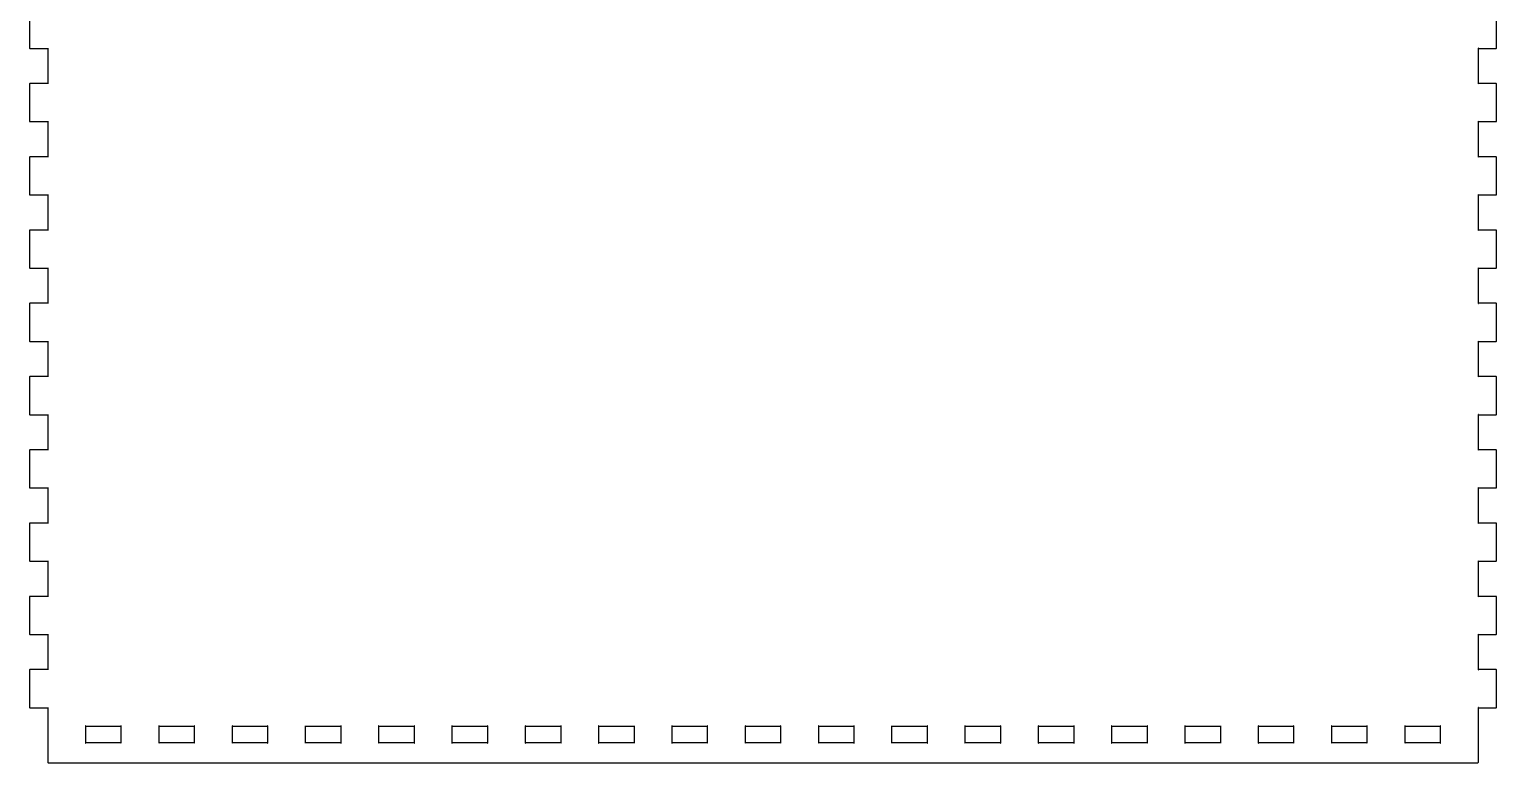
# Model space of a CAD drawing. Extents: x -201 to 201, y -296 to 307.
# Drawn here: x 0.6 to 200.8, y -295.8 to -195.7 of the extents above; entities that cross this region are included whole.
import ezdxf

# ---------------------------------------------------------------- set-up
doc = ezdxf.new("R2010")
doc.units = 0
doc.header["$MEASUREMENT"] = 0
doc.layers.add('MODELSKETCH_VISIBLE', color=7, linetype='CONTINUOUS')

msp = doc.modelspace()

# ---------------------------------------------------------------- linework, layer by layer
at = {"layer": 'MODELSKETCH_VISIBLE'}
for p, q in [((0.6253, -193.2257), (0.6253, -198.2257)), ((200.8243, -198.2257), (200.8243, -193.2257)), ((0.6253, -198.2257), (0.6253, -198.2417)), ((0.6253, -198.2417), (0.6543, -198.2957)), ((0.6543, -198.2957), (0.7073, -198.3257)), ((0.7073, -198.3257), (0.7253, -198.3257)), ((0.7253, -198.3257), (3.1253, -198.3257)), ((3.1393, -198.2837), (3.1253, -198.3147)), ((3.1253, -198.3147), (3.1253, -198.3257)), ((3.1253, -198.3257), (3.1253, -203.1257)), ((3.1253, -198.3257), (3.1353, -198.3257)), ((3.1353, -198.3257), (3.1663, -198.3107)), ((3.1623, -198.2877), (3.1393, -198.2837)), ((3.1663, -198.3107), (3.1623, -198.2877)), ((198.2883, -198.2877), (198.2843, -198.3107)), ((198.2843, -198.3107), (198.3163, -198.3257)), ((198.3093, -198.2837), (198.2883, -198.2877)), ((198.3273, -198.3147), (198.3093, -198.2837)), ((198.3163, -198.3257), (198.3273, -198.3257)), ((198.3273, -198.3257), (198.3273, -198.3147)), ((198.3273, -203.1257), (198.3273, -198.3257)), ((198.3273, -198.3257), (200.7263, -198.3257)), ((200.7263, -198.3257), (200.7403, -198.3257)), ((200.7403, -198.3257), (200.7963, -198.2957)), ((200.7963, -198.2957), (200.8243, -198.2417)), ((200.8243, -198.2417), (200.8243, -198.2257)), ((0.6543, -203.1547), (0.6253, -203.2087)), ((0.6253, -203.2087), (0.6253, -203.2267)), ((0.6253, -203.2267), (0.6253, -208.2257)), ((0.7073, -203.1257), (0.6543, -203.1547)), ((0.7253, -203.1257), (0.7073, -203.1257)), ((3.1253, -203.1257), (0.7253, -203.1257)), ((3.1353, -203.1257), (3.1253, -203.1257)), ((3.1253, -203.1257), (3.1253, -203.1357)), ((3.1253, -203.1357), (3.1393, -203.1677)), ((3.1663, -203.1397), (3.1353, -203.1257)), ((3.1393, -203.1677), (3.1623, -203.1627)), ((3.1623, -203.1627), (3.1663, -203.1397)), ((198.3163, -203.1257), (198.2843, -203.1397)), ((198.2843, -203.1397), (198.2883, -203.1627)), ((198.2883, -203.1627), (198.3093, -203.1677)), ((198.3093, -203.1677), (198.3273, -203.1357)), ((198.3273, -203.1257), (198.3163, -203.1257)), ((200.7263, -203.1257), (198.3273, -203.1257)), ((198.3273, -203.1357), (198.3273, -203.1257)), ((200.7403, -203.1257), (200.7263, -203.1257)), ((200.7963, -203.1547), (200.7403, -203.1257)), ((200.8243, -203.2087), (200.7963, -203.1547)), ((200.8243, -203.2267), (200.8243, -203.2087)), ((200.8243, -208.2257), (200.8243, -203.2267)), ((0.6253, -208.2257), (0.6253, -208.2427)), ((0.6253, -208.2427), (0.6543, -208.2967)), ((0.6543, -208.2967), (0.7073, -208.3257)), ((0.7073, -208.3257), (0.7253, -208.3257)), ((0.7253, -208.3257), (3.1253, -208.3257)), ((3.1393, -208.2827), (3.1253, -208.3147)), ((3.1253, -208.3147), (3.1253, -208.3257)), ((3.1253, -208.3257), (3.1253, -213.1257)), ((3.1253, -208.3257), (3.1353, -208.3257)), ((3.1353, -208.3257), (3.1663, -208.3097)), ((3.1623, -208.2877), (3.1393, -208.2827)), ((3.1663, -208.3097), (3.1623, -208.2877)), ((198.2883, -208.2877), (198.2843, -208.3097)), ((198.2843, -208.3097), (198.3163, -208.3257)), ((198.3093, -208.2827), (198.2883, -208.2877)), ((198.3273, -208.3147), (198.3093, -208.2827)), ((198.3163, -208.3257), (198.3273, -208.3257)), ((198.3273, -208.3257), (198.3273, -208.3147)), ((198.3273, -213.1257), (198.3273, -208.3257)), ((198.3273, -208.3257), (200.7263, -208.3257)), ((200.7263, -208.3257), (200.7403, -208.3257)), ((200.7403, -208.3257), (200.7963, -208.2967)), ((200.7963, -208.2967), (200.8243, -208.2427)), ((200.8243, -208.2427), (200.8243, -208.2257)), ((0.6543, -213.1547), (0.6253, -213.2077)), ((0.6253, -213.2077), (0.6253, -213.2257)), ((0.6253, -213.2257), (0.6253, -218.2252)), ((0.7073, -213.1257), (0.6543, -213.1547)), ((0.7253, -213.1257), (0.7073, -213.1257)), ((3.1253, -213.1257), (0.7253, -213.1257)), ((3.1353, -213.1257), (3.1253, -213.1257)), ((3.1253, -213.1257), (3.1253, -213.1357)), ((3.1253, -213.1357), (3.1393, -213.1677)), ((3.1663, -213.1397), (3.1353, -213.1257)), ((3.1393, -213.1677), (3.1623, -213.1637)), ((3.1623, -213.1637), (3.1663, -213.1397)), ((198.3163, -213.1257), (198.2843, -213.1397)), ((198.2843, -213.1397), (198.2883, -213.1637)), ((198.2883, -213.1637), (198.3093, -213.1677)), ((198.3093, -213.1677), (198.3273, -213.1357)), ((198.3273, -213.1257), (198.3163, -213.1257)), ((200.7263, -213.1257), (198.3273, -213.1257)), ((198.3273, -213.1357), (198.3273, -213.1257)), ((200.7403, -213.1257), (200.7263, -213.1257)), ((200.7963, -213.1547), (200.7403, -213.1257)), ((200.8243, -213.2077), (200.7963, -213.1547)), ((200.8243, -213.2257), (200.8243, -213.2077)), ((200.8243, -218.2252), (200.8243, -213.2257)), ((0.6253, -218.2252), (0.6253, -218.2415)), ((0.6253, -218.2415), (0.6543, -218.2954)), ((0.6543, -218.2954), (0.7073, -218.3258)), ((0.7073, -218.3258), (0.7253, -218.3258)), ((0.7253, -218.3258), (3.1253, -218.3258)), ((3.1393, -218.2831), (3.1253, -218.3145)), ((3.1253, -218.3145), (3.1253, -218.3258)), ((3.1253, -218.3258), (3.1253, -223.1253)), ((3.1253, -218.3258), (3.1353, -218.3258)), ((3.1353, -218.3258), (3.1663, -218.3106)), ((3.1623, -218.287), (3.1393, -218.2831)), ((3.1663, -218.3106), (3.1623, -218.287)), ((198.2883, -218.287), (198.2843, -218.3106)), ((198.2843, -218.3106), (198.3163, -218.3258)), ((198.3093, -218.2831), (198.2883, -218.287)), ((198.3273, -218.3145), (198.3093, -218.2831)), ((198.3163, -218.3258), (198.3273, -218.3258)), ((198.3273, -218.3258), (198.3273, -218.3145)), ((198.3273, -223.1253), (198.3273, -218.3258)), ((198.3273, -218.3258), (200.7263, -218.3258)), ((200.7263, -218.3258), (200.7403, -218.3258)), ((200.7403, -218.3258), (200.7963, -218.2954)), ((200.7963, -218.2954), (200.8243, -218.2415)), ((200.8243, -218.2415), (200.8243, -218.2252)), ((0.6543, -223.1542), (0.6253, -223.2082)), ((0.6253, -223.2082), (0.6253, -223.2259)), ((0.6253, -223.2259), (0.6253, -228.2254)), ((0.7073, -223.1253), (0.6543, -223.1542)), ((0.7253, -223.1253), (0.7073, -223.1253)), ((3.1253, -223.1253), (0.7253, -223.1253)), ((3.1353, -223.1253), (3.1253, -223.1253)), ((3.1253, -223.1253), (3.1253, -223.1352)), ((3.1253, -223.1352), (3.1393, -223.1666)), ((3.1663, -223.1391), (3.1353, -223.1253)), ((3.1393, -223.1666), (3.1623, -223.1627)), ((3.1623, -223.1627), (3.1663, -223.1391)), ((198.3163, -223.1253), (198.2843, -223.1391)), ((198.2843, -223.1391), (198.2883, -223.1627)), ((198.2883, -223.1627), (198.3093, -223.1666)), ((198.3093, -223.1666), (198.3273, -223.1352)), ((198.3273, -223.1253), (198.3163, -223.1253)), ((200.7263, -223.1253), (198.3273, -223.1253)), ((198.3273, -223.1352), (198.3273, -223.1253)), ((200.7403, -223.1253), (200.7263, -223.1253)), ((200.7963, -223.1542), (200.7403, -223.1253)), ((200.8243, -223.2082), (200.7963, -223.1542)), ((200.8243, -223.2259), (200.8243, -223.2082)), ((200.8243, -228.2254), (200.8243, -223.2259)), ((0.6253, -228.2254), (0.6253, -228.242)), ((200.8243, -228.242), (200.8243, -228.2254)), ((0.6253, -228.242), (0.6543, -228.2956)), ((0.6543, -228.2956), (0.7073, -228.326)), ((0.7073, -228.326), (0.7253, -228.326)), ((0.7253, -228.326), (3.1253, -228.326)), ((3.1393, -228.2833), (3.1253, -228.315)), ((3.1253, -228.315), (3.1253, -228.326)), ((3.1253, -228.326), (3.1253, -233.1259)), ((3.1253, -228.326), (3.1353, -228.326)), ((3.1353, -228.326), (3.1663, -228.3108)), ((3.1623, -228.2875), (3.1393, -228.2833)), ((3.1663, -228.3108), (3.1623, -228.2875)), ((198.2883, -228.2875), (198.2843, -228.3108)), ((198.2843, -228.3108), (198.3163, -228.326)), ((198.3093, -228.2833), (198.2883, -228.2875)), ((198.3273, -228.315), (198.3093, -228.2833)), ((198.3163, -228.326), (198.3273, -228.326)), ((198.3273, -228.326), (198.3273, -228.315)), ((198.3273, -233.1259), (198.3273, -228.326)), ((198.3273, -228.326), (200.7263, -228.326)), ((200.7263, -228.326), (200.7403, -228.326)), ((200.7403, -228.326), (200.7963, -228.2956)), ((200.7963, -228.2956), (200.8243, -228.242)), ((0.6543, -233.1548), (0.6253, -233.207)), ((0.6253, -233.207), (0.6253, -233.225)), ((0.6253, -233.225), (0.6253, -238.226)), ((0.7073, -233.1259), (0.6543, -233.1548)), ((0.7253, -233.1259), (0.7073, -233.1259)), ((3.1253, -233.1259), (0.7253, -233.1259)), ((3.1353, -233.1259), (3.1253, -233.1259)), ((3.1253, -233.1259), (3.1253, -233.1354)), ((3.1253, -233.1354), (3.1393, -233.1671)), ((3.1663, -233.1396), (3.1353, -233.1259)), ((3.1393, -233.1671), (3.1623, -233.1629)), ((3.1623, -233.1629), (3.1663, -233.1396)), ((198.3163, -233.1259), (198.2843, -233.1396)), ((198.2843, -233.1396), (198.2883, -233.1629)), ((198.2883, -233.1629), (198.3093, -233.1671)), ((198.3093, -233.1671), (198.3273, -233.1354)), ((198.3273, -233.1259), (198.3163, -233.1259)), ((200.7263, -233.1259), (198.3273, -233.1259)), ((198.3273, -233.1354), (198.3273, -233.1259)), ((200.7403, -233.1259), (200.7263, -233.1259)), ((200.7963, -233.1548), (200.7403, -233.1259)), ((200.8243, -233.207), (200.7963, -233.1548)), ((200.8243, -233.225), (200.8243, -233.207)), ((200.8243, -238.226), (200.8243, -233.225)), ((0.6253, -238.226), (0.6253, -238.2425)), ((200.8243, -238.2425), (200.8243, -238.226)), ((0.6253, -238.2425), (0.6543, -238.2962)), ((0.6543, -238.2962), (0.7073, -238.3251)), ((0.7073, -238.3251), (0.7253, -238.3251)), ((0.7253, -238.3251), (3.1253, -238.3251)), ((3.1393, -238.2824), (3.1253, -238.3142)), ((3.1253, -238.3142), (3.1253, -238.3251)), ((3.1253, -238.3251), (3.1253, -243.126)), ((3.1253, -238.3251), (3.1353, -238.3251)), ((3.1353, -238.3251), (3.1663, -238.3099)), ((3.1623, -238.2881), (3.1393, -238.2824)), ((3.1663, -238.3099), (3.1623, -238.2881)), ((198.2883, -238.2881), (198.2843, -238.3099)), ((198.2843, -238.3099), (198.3163, -238.3251)), ((198.3093, -238.2824), (198.2883, -238.2881)), ((198.3273, -238.3142), (198.3093, -238.2824)), ((198.3163, -238.3251), (198.3273, -238.3251)), ((198.3273, -238.3251), (198.3273, -238.3142)), ((198.3273, -243.126), (198.3273, -238.3251)), ((198.3273, -238.3251), (200.7263, -238.3251)), ((200.7263, -238.3251), (200.7403, -238.3251)), ((200.7403, -238.3251), (200.7963, -238.2962)), ((200.7963, -238.2962), (200.8243, -238.2425)), ((0.6543, -243.1553), (0.6253, -243.2075)), ((0.6253, -243.2075), (0.6253, -243.2255)), ((0.6253, -243.2255), (0.6253, -248.2265)), ((0.7073, -243.126), (0.6543, -243.1553)), ((0.7253, -243.126), (0.7073, -243.126)), ((3.1253, -243.126), (0.7253, -243.126)), ((3.1353, -243.126), (3.1253, -243.126)), ((3.1253, -243.126), (3.1253, -243.1359)), ((3.1253, -243.1359), (3.1393, -243.1677)), ((3.1663, -243.1402), (3.1353, -243.126)), ((3.1393, -243.1677), (3.1623, -243.1634)), ((3.1623, -243.1634), (3.1663, -243.1402)), ((198.3163, -243.126), (198.2843, -243.1402)), ((198.2843, -243.1402), (198.2883, -243.1634)), ((198.2883, -243.1634), (198.3093, -243.1677)), ((198.3093, -243.1677), (198.3273, -243.1359)), ((198.3273, -243.126), (198.3163, -243.126)), ((200.7263, -243.126), (198.3273, -243.126)), ((198.3273, -243.1359), (198.3273, -243.126)), ((200.7403, -243.126), (200.7263, -243.126)), ((200.7963, -243.1553), (200.7403, -243.126)), ((200.8243, -243.2075), (200.7963, -243.1553)), ((200.8243, -243.2255), (200.8243, -243.2075)), ((200.8243, -248.2265), (200.8243, -243.2255)), ((0.6253, -248.2265), (0.6253, -248.2427)), ((0.6253, -248.2427), (0.6543, -248.2967)), ((200.7963, -248.2967), (200.8243, -248.2427)), ((200.8243, -248.2427), (200.8243, -248.2265)), ((0.6543, -248.2967), (0.7073, -248.3256)), ((0.7073, -248.3256), (0.7253, -248.3256)), ((0.7253, -248.3256), (3.1253, -248.3256)), ((3.1393, -248.2829), (3.1253, -248.3147)), ((3.1253, -248.3147), (3.1253, -248.3256)), ((3.1253, -248.3256), (3.1253, -253.1252)), ((3.1253, -248.3256), (3.1353, -248.3256)), ((3.1353, -248.3256), (3.1663, -248.3105)), ((3.1623, -248.2882), (3.1393, -248.2829)), ((3.1663, -248.3105), (3.1623, -248.2882)), ((198.2883, -248.2882), (198.2843, -248.3105)), ((198.2843, -248.3105), (198.3163, -248.3256)), ((198.3093, -248.2829), (198.2883, -248.2882)), ((198.3273, -248.3147), (198.3093, -248.2829)), ((198.3163, -248.3256), (198.3273, -248.3256)), ((198.3273, -248.3256), (198.3273, -248.3147)), ((198.3273, -253.1252), (198.3273, -248.3256)), ((198.3273, -248.3256), (200.7263, -248.3256)), ((200.7263, -248.3256), (200.7403, -248.3256)), ((200.7403, -248.3256), (200.7963, -248.2967)), ((0.6543, -253.1541), (0.6253, -253.2081)), ((0.6253, -253.2081), (0.6253, -253.2257)), ((0.6253, -253.2257), (0.6253, -258.2253)), ((0.7073, -253.1252), (0.6543, -253.1541)), ((0.7253, -253.1252), (0.7073, -253.1252)), ((3.1253, -253.1252), (0.7253, -253.1252)), ((3.1353, -253.1252), (3.1253, -253.1252)), ((3.1253, -253.1252), (3.1253, -253.1351)), ((3.1253, -253.1351), (3.1393, -253.1665)), ((3.1663, -253.1389), (3.1353, -253.1252)), ((3.1393, -253.1665), (3.1623, -253.1626)), ((3.1623, -253.1626), (3.1663, -253.1389)), ((198.3163, -253.1252), (198.2843, -253.1389)), ((198.2843, -253.1389), (198.2883, -253.1626)), ((198.2883, -253.1626), (198.3093, -253.1665)), ((198.3093, -253.1665), (198.3273, -253.1351)), ((198.3273, -253.1252), (198.3163, -253.1252)), ((200.7263, -253.1252), (198.3273, -253.1252)), ((198.3273, -253.1351), (198.3273, -253.1252)), ((200.7403, -253.1252), (200.7263, -253.1252)), ((200.7963, -253.1541), (200.7403, -253.1252)), ((200.8243, -253.2081), (200.7963, -253.1541)), ((200.8243, -253.2257), (200.8243, -253.2081)), ((200.8243, -258.2253), (200.8243, -253.2257)), ((0.6253, -258.2253), (0.6253, -258.2419)), ((0.6253, -258.2419), (0.6543, -258.2955)), ((200.7963, -258.2955), (200.8243, -258.2419)), ((200.8243, -258.2419), (200.8243, -258.2253)), ((0.6543, -258.2955), (0.7073, -258.3258)), ((0.7073, -258.3258), (0.7253, -258.3258)), ((0.7253, -258.3258), (3.1253, -258.3258)), ((3.1393, -258.2831), (3.1253, -258.3149)), ((3.1253, -258.3149), (3.1253, -258.3258)), ((3.1253, -258.3258), (3.1253, -263.1257)), ((3.1253, -258.3258), (3.1353, -258.3258)), ((3.1353, -258.3258), (3.1663, -258.3107)), ((3.1623, -258.2874), (3.1393, -258.2831)), ((3.1663, -258.3107), (3.1623, -258.2874)), ((198.2883, -258.2874), (198.2843, -258.3107)), ((198.2843, -258.3107), (198.3163, -258.3258)), ((198.3093, -258.2831), (198.2883, -258.2874)), ((198.3273, -258.3149), (198.3093, -258.2831)), ((198.3163, -258.3258), (198.3273, -258.3258)), ((198.3273, -258.3258), (198.3273, -258.3149)), ((198.3273, -263.1257), (198.3273, -258.3258)), ((198.3273, -258.3258), (200.7263, -258.3258)), ((200.7263, -258.3258), (200.7403, -258.3258)), ((200.7403, -258.3258), (200.7963, -258.2955)), ((0.6543, -263.1546), (0.6253, -263.2069)), ((0.6253, -263.2069), (0.6253, -263.2249)), ((0.6253, -263.2249), (0.6253, -268.2258)), ((0.7073, -263.1257), (0.6543, -263.1546)), ((0.7253, -263.1257), (0.7073, -263.1257)), ((3.1253, -263.1257), (0.7253, -263.1257)), ((3.1353, -263.1257), (3.1253, -263.1257)), ((3.1253, -263.1257), (3.1253, -263.1352)), ((3.1253, -263.1352), (3.1393, -263.167)), ((3.1663, -263.1395), (3.1353, -263.1257)), ((3.1393, -263.167), (3.1623, -263.1628)), ((3.1623, -263.1628), (3.1663, -263.1395)), ((198.3163, -263.1257), (198.2843, -263.1395)), ((198.2843, -263.1395), (198.2883, -263.1628)), ((198.2883, -263.1628), (198.3093, -263.167)), ((198.3093, -263.167), (198.3273, -263.1352)), ((198.3273, -263.1257), (198.3163, -263.1257)), ((200.7263, -263.1257), (198.3273, -263.1257)), ((198.3273, -263.1352), (198.3273, -263.1257)), ((200.7403, -263.1257), (200.7263, -263.1257)), ((200.7963, -263.1546), (200.7403, -263.1257)), ((200.8243, -263.2069), (200.7963, -263.1546)), ((200.8243, -263.2249), (200.8243, -263.2069)), ((200.8243, -268.2258), (200.8243, -263.2249)), ((0.6253, -268.2258), (0.6253, -268.2424)), ((0.6253, -268.2424), (0.6543, -268.296)), ((200.7963, -268.296), (200.8243, -268.2424)), ((200.8243, -268.2424), (200.8243, -268.2258)), ((0.6543, -268.296), (0.7073, -268.325)), ((0.7073, -268.325), (0.7253, -268.325)), ((0.7253, -268.325), (3.1253, -268.325)), ((3.1393, -268.2823), (3.1253, -268.314)), ((3.1253, -268.314), (3.1253, -268.325)), ((3.1253, -268.325), (3.1253, -273.1263)), ((3.1253, -268.325), (3.1353, -268.325)), ((3.1353, -268.325), (3.1663, -268.3098)), ((3.1623, -268.2879), (3.1393, -268.2823)), ((3.1663, -268.3098), (3.1623, -268.2879)), ((198.2883, -268.2879), (198.2843, -268.3098)), ((198.2843, -268.3098), (198.3163, -268.325)), ((198.3093, -268.2823), (198.2883, -268.2879)), ((198.3273, -268.314), (198.3093, -268.2823)), ((198.3163, -268.325), (198.3273, -268.325)), ((198.3273, -268.325), (198.3273, -268.314)), ((198.3273, -273.1263), (198.3273, -268.325)), ((198.3273, -268.325), (200.7263, -268.325)), ((200.7263, -268.325), (200.7403, -268.325)), ((200.7403, -268.325), (200.7963, -268.296)), ((0.6543, -273.1552), (0.6253, -273.2074)), ((0.6253, -273.2074), (0.6253, -273.2254)), ((0.6253, -273.2254), (0.6253, -278.2264)), ((0.7073, -273.1263), (0.6543, -273.1552)), ((0.7253, -273.1263), (0.7073, -273.1263)), ((3.1253, -273.1263), (0.7253, -273.1263)), ((3.1353, -273.1263), (3.1253, -273.1263)), ((3.1253, -273.1263), (3.1253, -273.1358)), ((3.1253, -273.1358), (3.1393, -273.1675)), ((3.1663, -273.14), (3.1353, -273.1263)), ((3.1393, -273.1675), (3.1623, -273.1633)), ((3.1623, -273.1633), (3.1663, -273.14)), ((198.3163, -273.1263), (198.2843, -273.14)), ((198.2843, -273.14), (198.2883, -273.1633)), ((198.2883, -273.1633), (198.3093, -273.1675)), ((198.3093, -273.1675), (198.3273, -273.1358)), ((198.3273, -273.1263), (198.3163, -273.1263)), ((200.7263, -273.1263), (198.3273, -273.1263)), ((198.3273, -273.1358), (198.3273, -273.1263)), ((200.7403, -273.1263), (200.7263, -273.1263)), ((200.7963, -273.1552), (200.7403, -273.1263)), ((200.8243, -273.2074), (200.7963, -273.1552)), ((200.8243, -273.2254), (200.8243, -273.2074)), ((200.8243, -278.2264), (200.8243, -273.2254)), ((0.6253, -278.2264), (0.6253, -278.2426)), ((0.6253, -278.2426), (0.6543, -278.2966)), ((200.7963, -278.2966), (200.8243, -278.2426)), ((200.8243, -278.2426), (200.8243, -278.2264)), ((0.6543, -278.2966), (0.7073, -278.3255)), ((0.7073, -278.3255), (0.7253, -278.3255)), ((0.7253, -278.3255), (3.1253, -278.3255)), ((3.1393, -278.2828), (3.1253, -278.3146)), ((3.1253, -278.3146), (3.1253, -278.3255)), ((3.1253, -278.3255), (3.1253, -283.1252)), ((3.1253, -278.3255), (3.1353, -278.3255)), ((3.1353, -278.3255), (3.1663, -278.3103)), ((3.1623, -278.2881), (3.1393, -278.2828)), ((3.1663, -278.3103), (3.1623, -278.2881)), ((198.2883, -278.2881), (198.2843, -278.3103)), ((198.2843, -278.3103), (198.3163, -278.3255)), ((198.3093, -278.2828), (198.2883, -278.2881)), ((198.3273, -278.3146), (198.3093, -278.2828)), ((198.3163, -278.3255), (198.3273, -278.3255)), ((198.3273, -278.3255), (198.3273, -278.3146)), ((198.3273, -283.1252), (198.3273, -278.3255)), ((198.3273, -278.3255), (200.7263, -278.3255)), ((200.7263, -278.3255), (200.7403, -278.3255)), ((200.7403, -278.3255), (200.7963, -278.2966)), ((0.6543, -283.1541), (0.6253, -283.2078)), ((0.6253, -283.2078), (0.6253, -283.2258)), ((0.6253, -283.2258), (0.6253, -288.2253)), ((0.7073, -283.1252), (0.6543, -283.1541)), ((0.7253, -283.1252), (0.7073, -283.1252)), ((3.1253, -283.1252), (0.7253, -283.1252)), ((3.1353, -283.1252), (3.1253, -283.1252)), ((3.1253, -283.1252), (3.1253, -283.1348)), ((3.1253, -283.1348), (3.1393, -283.1665)), ((3.1663, -283.1389), (3.1353, -283.1252)), ((3.1393, -283.1665), (3.1623, -283.1624)), ((3.1623, -283.1624), (3.1663, -283.1389)), ((198.3163, -283.1252), (198.2843, -283.1389)), ((198.2843, -283.1389), (198.2883, -283.1624)), ((198.2883, -283.1624), (198.3093, -283.1665)), ((198.3093, -283.1665), (198.3273, -283.1348)), ((198.3273, -283.1252), (198.3163, -283.1252)), ((200.7263, -283.1252), (198.3273, -283.1252)), ((198.3273, -283.1348), (198.3273, -283.1252)), ((200.7403, -283.1252), (200.7263, -283.1252)), ((200.7963, -283.1541), (200.7403, -283.1252)), ((200.8243, -283.2078), (200.7963, -283.1541)), ((200.8243, -283.2258), (200.8243, -283.2078)), ((200.8243, -288.2253), (200.8243, -283.2258)), ((0.6253, -288.2253), (0.6253, -288.2418)), ((0.6253, -288.2418), (0.6543, -288.2956)), ((3.1393, -288.2832), (3.1253, -288.3148)), ((3.1623, -288.2873), (3.1393, -288.2832)), ((198.3093, -288.2832), (198.2883, -288.2873)), ((198.3273, -288.3148), (198.3093, -288.2832)), ((200.7963, -288.2956), (200.8243, -288.2418)), ((200.8243, -288.2418), (200.8243, -288.2253)), ((0.6543, -288.2956), (0.7073, -288.3259)), ((0.7073, -288.3259), (0.7253, -288.3259)), ((0.7253, -288.3259), (3.1253, -288.3259)), ((3.1253, -288.3148), (3.1253, -288.3259)), ((3.1253, -288.3259), (3.1253, -295.726)), ((3.1253, -288.3259), (3.1353, -288.3259)), ((3.1353, -288.3259), (3.1663, -288.3107)), ((3.1663, -288.3107), (3.1623, -288.2873)), ((198.2883, -288.2873), (198.2843, -288.3107)), ((198.2843, -288.3107), (198.3163, -288.3259)), ((198.3163, -288.3259), (198.3273, -288.3259)), ((198.3273, -288.3259), (198.3273, -288.3148)), ((198.3273, -295.726), (198.3273, -288.3259)), ((198.3273, -288.3259), (200.7263, -288.3259)), ((200.7263, -288.3259), (200.7403, -288.3259)), ((200.7403, -288.3259), (200.7963, -288.2956)), ((8.2873, -290.7871), (8.2833, -290.8105)), ((8.2833, -290.8105), (8.3153, -290.8256)), ((8.3113, -290.7829), (8.2873, -290.7871)), ((8.3263, -290.8146), (8.3113, -290.7829)), ((8.3153, -290.8256), (8.3263, -290.8256)), ((8.3263, -290.8256), (8.3263, -290.8146)), ((8.3263, -293.1256), (8.3263, -290.8256)), ((8.3263, -290.8256), (13.1253, -290.8256)), ((13.1393, -290.7829), (13.1253, -290.8146)), ((13.1253, -290.8146), (13.1253, -290.8256)), ((13.1253, -290.8256), (13.1353, -290.8256)), ((13.1253, -290.8256), (13.1253, -293.1256)), ((13.1353, -290.8256), (13.1673, -290.8105)), ((13.1633, -290.7871), (13.1393, -290.7829)), ((13.1673, -290.8105), (13.1633, -290.7871)), ((18.2883, -290.7871), (18.2823, -290.8105)), ((18.2823, -290.8105), (18.3143, -290.8256)), ((18.3103, -290.7829), (18.2883, -290.7871)), ((18.3253, -290.8146), (18.3103, -290.7829)), ((18.3143, -290.8256), (18.3253, -290.8256)), ((18.3253, -290.8256), (18.3253, -290.8146)), ((18.3253, -293.1256), (18.3253, -290.8256)), ((18.3253, -290.8256), (23.1253, -290.8256)), ((23.1383, -290.7829), (23.1253, -290.8146)), ((23.1253, -290.8146), (23.1253, -290.8256)), ((23.1253, -290.8256), (23.1343, -290.8256)), ((23.1253, -290.8256), (23.1253, -293.1256)), ((23.1343, -290.8256), (23.1663, -290.8105)), ((23.1623, -290.7871), (23.1383, -290.7829)), ((23.1663, -290.8105), (23.1623, -290.7871)), ((28.2873, -290.7871), (28.2823, -290.8105)), ((28.2823, -290.8105), (28.3143, -290.8256)), ((28.3103, -290.7829), (28.2873, -290.7871)), ((28.3253, -290.8146), (28.3103, -290.7829)), ((28.3143, -290.8256), (28.3253, -290.8256)), ((28.3253, -290.8256), (28.3253, -290.8146)), ((28.3253, -293.1256), (28.3253, -290.8256)), ((28.3253, -290.8256), (33.1253, -290.8256)), ((33.1393, -290.7829), (33.1253, -290.8146)), ((33.1253, -290.8146), (33.1253, -290.8256)), ((33.1253, -290.8256), (33.1353, -290.8256)), ((33.1253, -290.8256), (33.1253, -293.1256)), ((33.1353, -290.8256), (33.1663, -290.8105)), ((33.1623, -290.7871), (33.1393, -290.7829)), ((33.1663, -290.8105), (33.1623, -290.7871)), ((38.2873, -290.7871), (38.2833, -290.8105)), ((38.2833, -290.8105), (38.3153, -290.8256)), ((38.3113, -290.7829), (38.2873, -290.7871)), ((38.3263, -290.8146), (38.3113, -290.7829)), ((38.3153, -290.8256), (38.3263, -290.8256)), ((38.3263, -290.8256), (38.3263, -290.8146)), ((38.3263, -293.1256), (38.3263, -290.8256)), ((38.3263, -290.8256), (43.1253, -290.8256)), ((43.1393, -290.7829), (43.1253, -290.8146)), ((43.1253, -290.8146), (43.1253, -290.8256)), ((43.1253, -290.8256), (43.1353, -290.8256)), ((43.1253, -290.8256), (43.1253, -293.1256)), ((43.1353, -290.8256), (43.1673, -290.8105)), ((43.1633, -290.7871), (43.1393, -290.7829)), ((43.1673, -290.8105), (43.1633, -290.7871)), ((48.2873, -290.7871), (48.2823, -290.8105)), ((48.2823, -290.8105), (48.3143, -290.8256)), ((48.3103, -290.7829), (48.2873, -290.7871)), ((48.3253, -290.8146), (48.3103, -290.7829)), ((48.3143, -290.8256), (48.3253, -290.8256)), ((48.3253, -290.8256), (48.3253, -290.8146)), ((48.3253, -293.1256), (48.3253, -290.8256)), ((48.3253, -290.8256), (53.1243, -290.8256)), ((53.1383, -290.7829), (53.1243, -290.8146)), ((53.1243, -290.8146), (53.1243, -290.8256)), ((53.1243, -290.8256), (53.1343, -290.8256)), ((53.1243, -290.8256), (53.1243, -293.1256)), ((53.1343, -290.8256), (53.1663, -290.8105)), ((53.1623, -290.7871), (53.1383, -290.7829)), ((53.1663, -290.8105), (53.1623, -290.7871)), ((58.2873, -290.7871), (58.2823, -290.8105)), ((58.2823, -290.8105), (58.3143, -290.8256)), ((58.3103, -290.7829), (58.2873, -290.7871)), ((58.3253, -290.8146), (58.3103, -290.7829)), ((58.3143, -290.8256), (58.3253, -290.8256)), ((58.3253, -290.8256), (58.3253, -290.8146)), ((58.3253, -293.1256), (58.3253, -290.8256)), ((58.3253, -290.8256), (63.1253, -290.8256)), ((63.1393, -290.7829), (63.1253, -290.8146)), ((63.1253, -290.8146), (63.1253, -290.8256)), ((63.1253, -290.8256), (63.1343, -290.8256)), ((63.1253, -290.8256), (63.1253, -293.1256)), ((63.1343, -290.8256), (63.1663, -290.8105)), ((63.1623, -290.7871), (63.1393, -290.7829)), ((63.1663, -290.8105), (63.1623, -290.7871)), ((68.2873, -290.7871), (68.2833, -290.8105)), ((68.2833, -290.8105), (68.3153, -290.8256)), ((68.3103, -290.7829), (68.2873, -290.7871)), ((68.3263, -290.8146), (68.3103, -290.7829)), ((68.3153, -290.8256), (68.3263, -290.8256)), ((68.3263, -290.8256), (68.3263, -290.8146)), ((68.3263, -293.1256), (68.3263, -290.8256)), ((68.3263, -290.8256), (73.1253, -290.8256)), ((73.1393, -290.7829), (73.1253, -290.8146)), ((73.1253, -290.8146), (73.1253, -290.8256)), ((73.1253, -290.8256), (73.1353, -290.8256)), ((73.1253, -290.8256), (73.1253, -293.1256)), ((73.1353, -290.8256), (73.1673, -290.8105)), ((73.1633, -290.7871), (73.1393, -290.7829)), ((73.1673, -290.8105), (73.1633, -290.7871)), ((78.2873, -290.7871), (78.2823, -290.8105)), ((78.2823, -290.8105), (78.3133, -290.8256)), ((78.3103, -290.7829), (78.2873, -290.7871)), ((78.3253, -290.8146), (78.3103, -290.7829)), ((78.3133, -290.8256), (78.3253, -290.8256)), ((78.3253, -290.8256), (78.3253, -290.8146)), ((78.3253, -293.1256), (78.3253, -290.8256)), ((78.3253, -290.8256), (83.1243, -290.8256)), ((83.1383, -290.7829), (83.1243, -290.8146)), ((83.1243, -290.8146), (83.1243, -290.8256)), ((83.1243, -290.8256), (83.1343, -290.8256)), ((83.1243, -290.8256), (83.1243, -293.1256)), ((83.1343, -290.8256), (83.1663, -290.8105)), ((83.1623, -290.7871), (83.1383, -290.7829)), ((83.1663, -290.8105), (83.1623, -290.7871)), ((88.2863, -290.7871), (88.2823, -290.8105)), ((88.2823, -290.8105), (88.3143, -290.8256)), ((88.3103, -290.7829), (88.2863, -290.7871)), ((88.3253, -290.8146), (88.3103, -290.7829)), ((88.3143, -290.8256), (88.3253, -290.8256)), ((88.3253, -290.8256), (88.3253, -290.8146)), ((88.3253, -293.1256), (88.3253, -290.8256)), ((88.3253, -290.8256), (93.1253, -290.8256)), ((93.1393, -290.7829), (93.1253, -290.8146)), ((93.1253, -290.8146), (93.1253, -290.8256)), ((93.1253, -290.8256), (93.1343, -290.8256)), ((93.1253, -290.8256), (93.1253, -293.1256)), ((93.1343, -290.8256), (93.1663, -290.8105)), ((93.1623, -290.7871), (93.1393, -290.7829)), ((93.1663, -290.8105), (93.1623, -290.7871)), ((98.2873, -290.7871), (98.2833, -290.8105)), ((98.2833, -290.8105), (98.3153, -290.8256)), ((98.3103, -290.7829), (98.2873, -290.7871)), ((98.3253, -290.8146), (98.3103, -290.7829)), ((98.3153, -290.8256), (98.3253, -290.8256)), ((98.3253, -290.8256), (98.3253, -290.8146)), ((98.3253, -293.1256), (98.3253, -290.8256)), ((98.3253, -290.8256), (103.1253, -290.8256)), ((103.1393, -290.7829), (103.1253, -290.8146)), ((103.1253, -290.8146), (103.1253, -290.8256)), ((103.1253, -290.8256), (103.1353, -290.8256)), ((103.1253, -290.8256), (103.1253, -293.1256)), ((103.1353, -290.8256), (103.1673, -290.8105)), ((103.1623, -290.7871), (103.1393, -290.7829)), ((103.1673, -290.8105), (103.1623, -290.7871)), ((108.2873, -290.7871), (108.2823, -290.8105)), ((108.2823, -290.8105), (108.3143, -290.8256)), ((108.3093, -290.7829), (108.2873, -290.7871)), ((108.3253, -290.8146), (108.3093, -290.7829)), ((108.3143, -290.8256), (108.3253, -290.8256)), ((108.3253, -290.8256), (108.3253, -290.8146)), ((108.3253, -293.1256), (108.3253, -290.8256)), ((108.3253, -290.8256), (113.1243, -290.8256)), ((113.1383, -290.7829), (113.1243, -290.8146)), ((113.1243, -290.8146), (113.1243, -290.8256)), ((113.1243, -290.8256), (113.1343, -290.8256)), ((113.1243, -290.8256), (113.1243, -293.1256)), ((113.1343, -290.8256), (113.1653, -290.8105)), ((113.1623, -290.7871), (113.1383, -290.7829)), ((113.1653, -290.8105), (113.1623, -290.7871)), ((118.2863, -290.7871), (118.2823, -290.8105)), ((118.2823, -290.8105), (118.3143, -290.8256)), ((118.3103, -290.7829), (118.2863, -290.7871)), ((118.3253, -290.8146), (118.3103, -290.7829)), ((118.3143, -290.8256), (118.3253, -290.8256)), ((118.3253, -290.8256), (118.3253, -290.8146)), ((118.3253, -293.1256), (118.3253, -290.8256)), ((118.3253, -290.8256), (123.1253, -290.8256)), ((123.1383, -290.7829), (123.1253, -290.8146)), ((123.1253, -290.8146), (123.1253, -290.8256)), ((123.1253, -290.8256), (123.1343, -290.8256)), ((123.1253, -290.8256), (123.1253, -293.1256)), ((123.1343, -290.8256), (123.1663, -290.8105)), ((123.1623, -290.7871), (123.1383, -290.7829)), ((123.1663, -290.8105), (123.1623, -290.7871)), ((128.2873, -290.7871), (128.2833, -290.8105)), ((128.2833, -290.8105), (128.3143, -290.8256)), ((128.3103, -290.7829), (128.2873, -290.7871)), ((128.3253, -290.8146), (128.3103, -290.7829)), ((128.3143, -290.8256), (128.3253, -290.8256)), ((128.3253, -290.8256), (128.3253, -290.8146)), ((128.3253, -293.1256), (128.3253, -290.8256)), ((128.3253, -290.8256), (133.1253, -290.8256)), ((133.1393, -290.7829), (133.1253, -290.8146)), ((133.1253, -290.8146), (133.1253, -290.8256)), ((133.1253, -290.8256), (133.1353, -290.8256)), ((133.1253, -290.8256), (133.1253, -293.1256)), ((133.1353, -290.8256), (133.1663, -290.8105)), ((133.1623, -290.7871), (133.1393, -290.7829)), ((133.1663, -290.8105), (133.1623, -290.7871)), ((138.2873, -290.7871), (138.2833, -290.8105)), ((138.2833, -290.8105), (138.3153, -290.8256)), ((138.3113, -290.7829), (138.2873, -290.7871)), ((138.3263, -290.8146), (138.3113, -290.7829)), ((138.3153, -290.8256), (138.3263, -290.8256)), ((138.3263, -290.8256), (138.3263, -290.8146)), ((138.3263, -293.1256), (138.3263, -290.8256)), ((138.3263, -290.8256), (143.1243, -290.8256)), ((143.1383, -290.7829), (143.1243, -290.8146)), ((143.1243, -290.8146), (143.1243, -290.8256)), ((143.1243, -290.8256), (143.1353, -290.8256)), ((143.1243, -290.8256), (143.1243, -293.1256)), ((143.1353, -290.8256), (143.1663, -290.8105)), ((143.1633, -290.7871), (143.1383, -290.7829)), ((143.1663, -290.8105), (143.1633, -290.7871)), ((148.2893, -290.7871), (148.2823, -290.8105)), ((148.2823, -290.8105), (148.3133, -290.8256)), ((148.3103, -290.7829), (148.2893, -290.7871)), ((148.3243, -290.8146), (148.3103, -290.7829)), ((148.3133, -290.8256), (148.3243, -290.8256)), ((148.3243, -290.8256), (148.3243, -290.8146)), ((148.3243, -293.1256), (148.3243, -290.8256)), ((148.3243, -290.8256), (153.1253, -290.8256)), ((153.1393, -290.7829), (153.1253, -290.8146)), ((153.1253, -290.8146), (153.1253, -290.8256)), ((153.1253, -290.8256), (153.1363, -290.8256)), ((153.1253, -290.8256), (153.1253, -293.1256)), ((153.1363, -290.8256), (153.1683, -290.8105)), ((153.1613, -290.7871), (153.1393, -290.7829)), ((153.1683, -290.8105), (153.1613, -290.7871)), ((158.2863, -290.7871), (158.2833, -290.8105)), ((158.2833, -290.8105), (158.3153, -290.8256)), ((158.3113, -290.7829), (158.2863, -290.7871)), ((158.3253, -290.8146), (158.3113, -290.7829)), ((158.3153, -290.8256), (158.3253, -290.8256)), ((158.3253, -290.8256), (158.3253, -290.8146)), ((158.3253, -293.1256), (158.3253, -290.8256)), ((158.3253, -290.8256), (163.1273, -290.8256)), ((163.1373, -290.7829), (163.1273, -290.8146)), ((163.1273, -290.8146), (163.1273, -290.8256)), ((163.1273, -290.8256), (163.1343, -290.8256)), ((163.1273, -290.8256), (163.1273, -293.1256)), ((163.1343, -290.8256), (163.1653, -290.8105)), ((163.1623, -290.7871), (163.1373, -290.7829)), ((163.1653, -290.8105), (163.1623, -290.7871)), ((168.2883, -290.7871), (168.2843, -290.8105)), ((168.2843, -290.8105), (168.3163, -290.8256)), ((168.3093, -290.7829), (168.2883, -290.7871)), ((168.3263, -290.8146), (168.3093, -290.7829)), ((168.3163, -290.8256), (168.3263, -290.8256)), ((168.3263, -290.8256), (168.3263, -290.8146)), ((168.3263, -293.1256), (168.3263, -290.8256)), ((168.3263, -290.8256), (173.1243, -290.8256)), ((173.1383, -290.7829), (173.1243, -290.8146)), ((173.1243, -290.8146), (173.1243, -290.8256)), ((173.1243, -290.8256), (173.1353, -290.8256)), ((173.1243, -290.8256), (173.1243, -293.1256)), ((173.1353, -290.8256), (173.1673, -290.8105)), ((173.1633, -290.7871), (173.1383, -290.7829)), ((173.1673, -290.8105), (173.1633, -290.7871)), ((178.2893, -290.7871), (178.2823, -290.8105)), ((178.2823, -290.8105), (178.3143, -290.8256)), ((178.3103, -290.7829), (178.2893, -290.7871)), ((178.3243, -290.8146), (178.3103, -290.7829)), ((178.3143, -290.8256), (178.3243, -290.8256)), ((178.3243, -290.8256), (178.3243, -290.8146)), ((178.3243, -293.1256), (178.3243, -290.8256)), ((178.3243, -290.8256), (183.1253, -290.8256)), ((183.1403, -290.7829), (183.1253, -290.8146)), ((183.1253, -290.8146), (183.1253, -290.8256)), ((183.1253, -290.8256), (183.1363, -290.8256)), ((183.1253, -290.8256), (183.1253, -293.1256)), ((183.1363, -290.8256), (183.1683, -290.8105)), ((183.1643, -290.7871), (183.1403, -290.7829)), ((183.1683, -290.8105), (183.1643, -290.7871)), ((188.2873, -290.7871), (188.2833, -290.8105)), ((188.2833, -290.8105), (188.3153, -290.8256)), ((188.3113, -290.7829), (188.2873, -290.7871)), ((188.3253, -290.8146), (188.3113, -290.7829)), ((188.3153, -290.8256), (188.3253, -290.8256)), ((188.3253, -290.8256), (188.3253, -290.8146)), ((188.3253, -293.1256), (188.3253, -290.8256)), ((188.3253, -290.8256), (193.1233, -290.8256)), ((193.1373, -290.7829), (193.1233, -290.8146)), ((193.1233, -290.8146), (193.1233, -290.8256)), ((193.1233, -290.8256), (193.1343, -290.8256)), ((193.1233, -290.8256), (193.1233, -293.1256)), ((193.1343, -290.8256), (193.1663, -290.8105)), ((193.1623, -290.7871), (193.1373, -290.7829)), ((193.1663, -290.8105), (193.1623, -290.7871)), ((8.3153, -293.1256), (8.2833, -293.1394)), ((8.2833, -293.1394), (8.2873, -293.1628)), ((8.2873, -293.1628), (8.3113, -293.1669)), ((8.3113, -293.1669), (8.3263, -293.1352)), ((8.3263, -293.1256), (8.3153, -293.1256)), ((10.7253, -293.1256), (8.3263, -293.1256)), ((8.3263, -293.1352), (8.3263, -293.1256)), ((13.1253, -293.1256), (10.7253, -293.1256)), ((13.1253, -293.1256), (13.1253, -293.1352)), ((13.1353, -293.1256), (13.1253, -293.1256)), ((13.1253, -293.1352), (13.1393, -293.1669)), ((13.1673, -293.1394), (13.1353, -293.1256)), ((13.1393, -293.1669), (13.1633, -293.1628)), ((13.1633, -293.1628), (13.1673, -293.1394)), ((18.3143, -293.1256), (18.2823, -293.1394)), ((18.2823, -293.1394), (18.2883, -293.1628)), ((18.2883, -293.1628), (18.3103, -293.1669)), ((18.3103, -293.1669), (18.3253, -293.1352)), ((18.3253, -293.1256), (18.3143, -293.1256)), ((20.7253, -293.1256), (18.3253, -293.1256)), ((18.3253, -293.1352), (18.3253, -293.1256)), ((23.1253, -293.1256), (20.7253, -293.1256)), ((23.1253, -293.1256), (23.1253, -293.1352)), ((23.1343, -293.1256), (23.1253, -293.1256)), ((23.1253, -293.1352), (23.1383, -293.1669)), ((23.1663, -293.1394), (23.1343, -293.1256)), ((23.1383, -293.1669), (23.1623, -293.1628)), ((23.1623, -293.1628), (23.1663, -293.1394)), ((28.3143, -293.1256), (28.2823, -293.1394)), ((28.2823, -293.1394), (28.2873, -293.1628)), ((28.2873, -293.1628), (28.3103, -293.1669)), ((28.3103, -293.1669), (28.3253, -293.1352)), ((28.3253, -293.1256), (28.3143, -293.1256)), ((30.7263, -293.1256), (28.3253, -293.1256)), ((28.3253, -293.1352), (28.3253, -293.1256)), ((33.1253, -293.1256), (30.7263, -293.1256)), ((33.1253, -293.1256), (33.1253, -293.1352)), ((33.1353, -293.1256), (33.1253, -293.1256)), ((33.1253, -293.1352), (33.1393, -293.1669)), ((33.1663, -293.1394), (33.1353, -293.1256)), ((33.1393, -293.1669), (33.1623, -293.1628)), ((33.1623, -293.1628), (33.1663, -293.1394)), ((38.3153, -293.1256), (38.2833, -293.1394)), ((38.2833, -293.1394), (38.2873, -293.1628)), ((38.2873, -293.1628), (38.3113, -293.1669)), ((38.3113, -293.1669), (38.3263, -293.1352)), ((38.3263, -293.1256), (38.3153, -293.1256)), ((40.7253, -293.1256), (38.3263, -293.1256)), ((38.3263, -293.1352), (38.3263, -293.1256)), ((43.1253, -293.1256), (40.7253, -293.1256)), ((43.1253, -293.1256), (43.1253, -293.1352)), ((43.1353, -293.1256), (43.1253, -293.1256)), ((43.1253, -293.1352), (43.1393, -293.1669)), ((43.1673, -293.1394), (43.1353, -293.1256)), ((43.1393, -293.1669), (43.1633, -293.1628)), ((43.1633, -293.1628), (43.1673, -293.1394)), ((48.3143, -293.1256), (48.2823, -293.1394)), ((48.2823, -293.1394), (48.2873, -293.1628)), ((48.2873, -293.1628), (48.3103, -293.1669)), ((48.3103, -293.1669), (48.3253, -293.1352)), ((48.3253, -293.1256), (48.3143, -293.1256)), ((50.7253, -293.1256), (48.3253, -293.1256)), ((48.3253, -293.1352), (48.3253, -293.1256)), ((53.1243, -293.1256), (50.7253, -293.1256)), ((53.1243, -293.1256), (53.1243, -293.1352)), ((53.1343, -293.1256), (53.1243, -293.1256)), ((53.1243, -293.1352), (53.1383, -293.1669)), ((53.1663, -293.1394), (53.1343, -293.1256)), ((53.1383, -293.1669), (53.1623, -293.1628)), ((53.1623, -293.1628), (53.1663, -293.1394)), ((58.3143, -293.1256), (58.2823, -293.1394)), ((58.2823, -293.1394), (58.2873, -293.1628)), ((58.2873, -293.1628), (58.3103, -293.1669)), ((58.3103, -293.1669), (58.3253, -293.1352)), ((58.3253, -293.1256), (58.3143, -293.1256)), ((60.7243, -293.1256), (58.3253, -293.1256)), ((58.3253, -293.1352), (58.3253, -293.1256)), ((63.1253, -293.1256), (60.7243, -293.1256)), ((63.1253, -293.1256), (63.1253, -293.1352)), ((63.1343, -293.1256), (63.1253, -293.1256)), ((63.1253, -293.1352), (63.1393, -293.1669)), ((63.1663, -293.1394), (63.1343, -293.1256)), ((63.1393, -293.1669), (63.1623, -293.1628)), ((63.1623, -293.1628), (63.1663, -293.1394)), ((68.3153, -293.1256), (68.2833, -293.1394)), ((68.2833, -293.1394), (68.2873, -293.1628)), ((68.2873, -293.1628), (68.3103, -293.1669)), ((68.3103, -293.1669), (68.3263, -293.1352)), ((68.3263, -293.1256), (68.3153, -293.1256)), ((70.7253, -293.1256), (68.3263, -293.1256)), ((68.3263, -293.1352), (68.3263, -293.1256)), ((73.1253, -293.1256), (70.7253, -293.1256)), ((73.1253, -293.1256), (73.1253, -293.1352)), ((73.1353, -293.1256), (73.1253, -293.1256)), ((73.1253, -293.1352), (73.1393, -293.1669)), ((73.1673, -293.1394), (73.1353, -293.1256)), ((73.1393, -293.1669), (73.1633, -293.1628)), ((73.1633, -293.1628), (73.1673, -293.1394)), ((78.3133, -293.1256), (78.2823, -293.1394)), ((78.2823, -293.1394), (78.2873, -293.1628)), ((78.2873, -293.1628), (78.3103, -293.1669)), ((78.3103, -293.1669), (78.3253, -293.1352)), ((78.3253, -293.1256), (78.3133, -293.1256)), ((80.7253, -293.1256), (78.3253, -293.1256)), ((78.3253, -293.1352), (78.3253, -293.1256)), ((83.1243, -293.1256), (80.7253, -293.1256)), ((83.1243, -293.1256), (83.1243, -293.1352)), ((83.1343, -293.1256), (83.1243, -293.1256)), ((83.1243, -293.1352), (83.1383, -293.1669)), ((83.1663, -293.1394), (83.1343, -293.1256)), ((83.1383, -293.1669), (83.1623, -293.1628)), ((83.1623, -293.1628), (83.1663, -293.1394)), ((88.3143, -293.1256), (88.2823, -293.1394)), ((88.2823, -293.1394), (88.2863, -293.1628)), ((88.2863, -293.1628), (88.3103, -293.1669)), ((88.3103, -293.1669), (88.3253, -293.1352)), ((88.3253, -293.1256), (88.3143, -293.1256)), ((90.7243, -293.1256), (88.3253, -293.1256)), ((88.3253, -293.1352), (88.3253, -293.1256)), ((93.1253, -293.1256), (90.7243, -293.1256)), ((93.1253, -293.1256), (93.1253, -293.1352)), ((93.1343, -293.1256), (93.1253, -293.1256)), ((93.1253, -293.1352), (93.1393, -293.1669)), ((93.1663, -293.1394), (93.1343, -293.1256)), ((93.1393, -293.1669), (93.1623, -293.1628)), ((93.1623, -293.1628), (93.1663, -293.1394)), ((98.3153, -293.1256), (98.2833, -293.1394)), ((98.2833, -293.1394), (98.2873, -293.1628)), ((98.2873, -293.1628), (98.3103, -293.1669)), ((98.3103, -293.1669), (98.3253, -293.1352)), ((98.3253, -293.1256), (98.3153, -293.1256)), ((100.7253, -293.1256), (98.3253, -293.1256)), ((98.3253, -293.1352), (98.3253, -293.1256)), ((103.1253, -293.1256), (100.7253, -293.1256)), ((103.1253, -293.1256), (103.1253, -293.1352)), ((103.1353, -293.1256), (103.1253, -293.1256)), ((103.1253, -293.1352), (103.1393, -293.1669)), ((103.1673, -293.1394), (103.1353, -293.1256)), ((103.1393, -293.1669), (103.1623, -293.1628)), ((103.1623, -293.1628), (103.1673, -293.1394)), ((108.3143, -293.1256), (108.2823, -293.1394)), ((108.2823, -293.1394), (108.2873, -293.1628)), ((108.2873, -293.1628), (108.3093, -293.1669)), ((108.3093, -293.1669), (108.3253, -293.1352)), ((108.3253, -293.1256), (108.3143, -293.1256)), ((110.7253, -293.1256), (108.3253, -293.1256)), ((108.3253, -293.1352), (108.3253, -293.1256)), ((113.1243, -293.1256), (110.7253, -293.1256)), ((113.1243, -293.1256), (113.1243, -293.1352)), ((113.1343, -293.1256), (113.1243, -293.1256)), ((113.1243, -293.1352), (113.1383, -293.1669)), ((113.1653, -293.1394), (113.1343, -293.1256)), ((113.1383, -293.1669), (113.1623, -293.1628)), ((113.1623, -293.1628), (113.1653, -293.1394)), ((118.3143, -293.1256), (118.2823, -293.1394)), ((118.2823, -293.1394), (118.2863, -293.1628)), ((118.2863, -293.1628), (118.3103, -293.1669)), ((118.3103, -293.1669), (118.3253, -293.1352)), ((118.3253, -293.1256), (118.3143, -293.1256)), ((120.7253, -293.1256), (118.3253, -293.1256)), ((118.3253, -293.1352), (118.3253, -293.1256)), ((123.1253, -293.1256), (120.7253, -293.1256)), ((123.1253, -293.1256), (123.1253, -293.1352)), ((123.1343, -293.1256), (123.1253, -293.1256)), ((123.1253, -293.1352), (123.1383, -293.1669)), ((123.1663, -293.1394), (123.1343, -293.1256)), ((123.1383, -293.1669), (123.1623, -293.1628)), ((123.1623, -293.1628), (123.1663, -293.1394)), ((128.3143, -293.1256), (128.2833, -293.1394)), ((128.2833, -293.1394), (128.2873, -293.1628)), ((128.2873, -293.1628), (128.3103, -293.1669)), ((128.3103, -293.1669), (128.3253, -293.1352)), ((128.3253, -293.1256), (128.3143, -293.1256)), ((130.7253, -293.1256), (128.3253, -293.1256)), ((128.3253, -293.1352), (128.3253, -293.1256)), ((133.1253, -293.1256), (130.7253, -293.1256)), ((133.1253, -293.1256), (133.1253, -293.1352)), ((133.1353, -293.1256), (133.1253, -293.1256)), ((133.1253, -293.1352), (133.1393, -293.1669)), ((133.1663, -293.1394), (133.1353, -293.1256)), ((133.1393, -293.1669), (133.1623, -293.1628)), ((133.1623, -293.1628), (133.1663, -293.1394)), ((138.3153, -293.1256), (138.2833, -293.1394)), ((138.2833, -293.1394), (138.2873, -293.1628)), ((138.2873, -293.1628), (138.3113, -293.1669)), ((138.3113, -293.1669), (138.3263, -293.1352)), ((138.3263, -293.1256), (138.3153, -293.1256)), ((140.7253, -293.1256), (138.3263, -293.1256)), ((138.3263, -293.1352), (138.3263, -293.1256)), ((143.1243, -293.1256), (140.7253, -293.1256)), ((143.1243, -293.1256), (143.1243, -293.1352)), ((143.1353, -293.1256), (143.1243, -293.1256)), ((143.1243, -293.1352), (143.1383, -293.1669)), ((143.1663, -293.1394), (143.1353, -293.1256)), ((143.1383, -293.1669), (143.1633, -293.1628)), ((143.1633, -293.1628), (143.1663, -293.1394)), ((148.3133, -293.1256), (148.2823, -293.1394)), ((148.2823, -293.1394), (148.2893, -293.1628)), ((148.2893, -293.1628), (148.3103, -293.1669)), ((148.3103, -293.1669), (148.3243, -293.1352)), ((148.3243, -293.1256), (148.3133, -293.1256)), ((150.7263, -293.1256), (148.3243, -293.1256)), ((148.3243, -293.1352), (148.3243, -293.1256)), ((153.1253, -293.1256), (150.7263, -293.1256)), ((153.1253, -293.1256), (153.1253, -293.1352)), ((153.1363, -293.1256), (153.1253, -293.1256)), ((153.1253, -293.1352), (153.1393, -293.1669)), ((153.1683, -293.1394), (153.1363, -293.1256)), ((153.1393, -293.1669), (153.1613, -293.1628)), ((153.1613, -293.1628), (153.1683, -293.1394)), ((158.3153, -293.1256), (158.2833, -293.1394)), ((158.2833, -293.1394), (158.2863, -293.1628)), ((158.2863, -293.1628), (158.3113, -293.1669)), ((158.3113, -293.1669), (158.3253, -293.1352)), ((158.3253, -293.1256), (158.3153, -293.1256)), ((160.7243, -293.1256), (158.3253, -293.1256)), ((158.3253, -293.1352), (158.3253, -293.1256)), ((163.1273, -293.1256), (160.7243, -293.1256)), ((163.1273, -293.1256), (163.1273, -293.1352)), ((163.1343, -293.1256), (163.1273, -293.1256)), ((163.1273, -293.1352), (163.1373, -293.1669)), ((163.1653, -293.1394), (163.1343, -293.1256)), ((163.1373, -293.1669), (163.1623, -293.1628)), ((163.1623, -293.1628), (163.1653, -293.1394)), ((168.3163, -293.1256), (168.2843, -293.1394)), ((168.2843, -293.1394), (168.2883, -293.1628)), ((168.2883, -293.1628), (168.3093, -293.1669)), ((168.3093, -293.1669), (168.3263, -293.1352)), ((168.3263, -293.1256), (168.3163, -293.1256)), ((170.7253, -293.1256), (168.3263, -293.1256)), ((168.3263, -293.1352), (168.3263, -293.1256)), ((173.1243, -293.1256), (170.7253, -293.1256)), ((173.1243, -293.1256), (173.1243, -293.1352)), ((173.1353, -293.1256), (173.1243, -293.1256)), ((173.1243, -293.1352), (173.1383, -293.1669)), ((173.1673, -293.1394), (173.1353, -293.1256)), ((173.1383, -293.1669), (173.1633, -293.1628)), ((173.1633, -293.1628), (173.1673, -293.1394)), ((178.3143, -293.1256), (178.2823, -293.1394)), ((178.2823, -293.1394), (178.2893, -293.1628)), ((178.2893, -293.1628), (178.3103, -293.1669)), ((178.3103, -293.1669), (178.3243, -293.1352)), ((178.3243, -293.1256), (178.3143, -293.1256)), ((180.7273, -293.1256), (178.3243, -293.1256)), ((178.3243, -293.1352), (178.3243, -293.1256)), ((183.1253, -293.1256), (180.7273, -293.1256)), ((183.1253, -293.1256), (183.1253, -293.1352)), ((183.1363, -293.1256), (183.1253, -293.1256)), ((183.1253, -293.1352), (183.1403, -293.1669)), ((183.1683, -293.1394), (183.1363, -293.1256)), ((183.1403, -293.1669), (183.1643, -293.1628)), ((183.1643, -293.1628), (183.1683, -293.1394)), ((188.3153, -293.1256), (188.2833, -293.1394)), ((188.2833, -293.1394), (188.2873, -293.1628)), ((188.2873, -293.1628), (188.3113, -293.1669)), ((188.3113, -293.1669), (188.3253, -293.1352)), ((188.3253, -293.1256), (188.3153, -293.1256)), ((190.7243, -293.1256), (188.3253, -293.1256)), ((188.3253, -293.1352), (188.3253, -293.1256)), ((193.1233, -293.1256), (190.7243, -293.1256)), ((193.1233, -293.1256), (193.1233, -293.1352)), ((193.1343, -293.1256), (193.1233, -293.1256)), ((193.1233, -293.1352), (193.1373, -293.1669)), ((193.1663, -293.1394), (193.1343, -293.1256)), ((193.1373, -293.1669), (193.1623, -293.1628)), ((193.1623, -293.1628), (193.1663, -293.1394)), ((3.1253, -295.726), (3.1253, -295.7425)), ((3.1253, -295.7425), (3.1543, -295.7962)), ((3.1543, -295.7962), (3.2083, -295.8252)), ((3.2083, -295.8252), (3.2263, -295.8252)), ((3.2263, -295.8252), (198.2243, -295.8252)), ((198.2243, -295.8252), (198.2423, -295.8252)), ((198.2423, -295.8252), (198.2953, -295.7962)), ((198.2953, -295.7962), (198.3273, -295.7425)), ((198.3273, -295.7425), (198.3273, -295.726))]:
    msp.add_line(p, q, dxfattribs=at)

doc.saveas('drawing.dxf')
